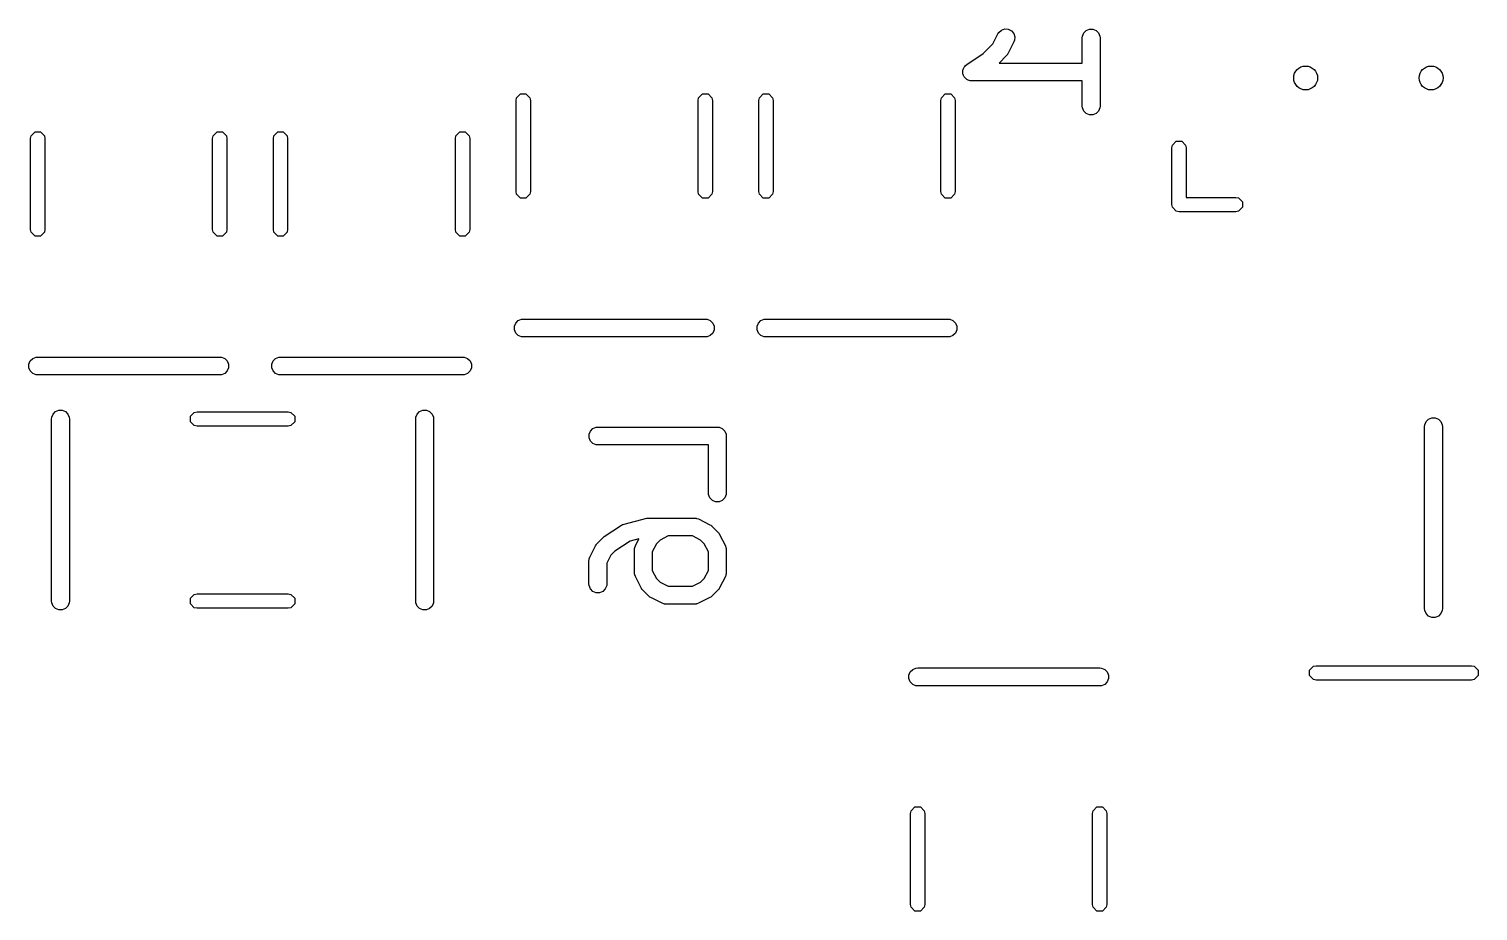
# Model space of a CAD drawing. Extents: x -2.1 to 1.78, y 0.53 to 2.72.
# Drawn here: x -1.4229 to -0.9453, y 1.8853 to 2.1761 of the extents above; entities that cross this region are included whole.
import ezdxf

# ---------------------------------------------------------------- set-up
doc = ezdxf.new("R2010")
doc.units = 0
doc.header["$MEASUREMENT"] = 0
doc.layers.add('BLACK', color=7, linetype='CONTINUOUS')

msp = doc.modelspace()

# ---------------------------------------------------------------- linework, layer by layer
at = {"layer": 'BLACK', "linetype": 'CONTINUOUS'}
for p, q in [((-1.10523, 2.17116), (-1.10356, 2.17448)), ((-1.10356, 2.17448), (-1.10326, 2.17497)), ((-1.10326, 2.17497), (-1.10239, 2.17572)), ((-1.10239, 2.17572), (-1.10129, 2.17609)), ((-1.10129, 2.17609), (-1.10014, 2.17601)), ((-1.10014, 2.17601), (-1.09911, 2.17549)), ((-1.09911, 2.17549), (-1.09836, 2.17462)), ((-1.09836, 2.17462), (-1.09799, 2.17353)), ((-1.09799, 2.17353), (-1.09808, 2.17238)), ((-1.07576, 2.17316), (-1.0757, 2.17373)), ((-1.07576, 2.16486), (-1.07576, 2.17316)), ((-1.0757, 2.17373), (-1.07526, 2.1748)), ((-1.07526, 2.1748), (-1.07444, 2.17561)), ((-1.07444, 2.17561), (-1.07338, 2.17605)), ((-1.07338, 2.17605), (-1.07223, 2.17605)), ((-1.07223, 2.17605), (-1.07116, 2.17561)), ((-1.07116, 2.17561), (-1.07035, 2.1748)), ((-1.07035, 2.1748), (-1.06991, 2.17373)), ((-1.06991, 2.17373), (-1.06985, 2.17316)), ((-1.06985, 2.17316), (-1.06985, 2.15066)), ((-1.10843, 2.16795), (-1.10523, 2.17116)), ((-1.09828, 2.17184), (-1.10016, 2.16809)), ((-1.09808, 2.17238), (-1.09828, 2.17184)), ((-1.11474, 2.16328), (-1.11463, 2.16355)), ((-1.11463, 2.16355), (-1.11442, 2.16376)), ((-1.11442, 2.16376), (-1.11426, 2.164)), ((-1.11426, 2.164), (-1.11381, 2.16436)), ((-1.11381, 2.16437), (-1.10843, 2.16795)), ((-1.11381, 2.16436), (-1.11381, 2.16437)), ((-1.11381, 2.16436), (-1.11381, 2.16436)), ((-1.11381, 2.16436), (-1.11381, 2.16436)), ((-1.10071, 2.16732), (-1.10317, 2.16486)), ((-1.10317, 2.16486), (-1.07576, 2.16486)), ((-1.10052, 2.16755), (-1.10071, 2.16732)), ((-1.10047, 2.1676), (-1.10052, 2.16755)), ((-1.10041, 2.16769), (-1.10047, 2.1676)), ((-1.10034, 2.16777), (-1.10041, 2.16769)), ((-1.10031, 2.16784), (-1.10034, 2.16777)), ((-1.10016, 2.16809), (-1.10031, 2.16784)), ((-1.11513, 2.16191), (-1.11507, 2.1622)), ((-1.11507, 2.16163), (-1.11513, 2.16191)), ((-1.11507, 2.16249), (-1.11496, 2.16276)), ((-1.11507, 2.1622), (-1.11507, 2.16249)), ((-1.11507, 2.16133), (-1.11507, 2.16163)), ((-1.11496, 2.16107), (-1.11507, 2.16133)), ((-1.11496, 2.16276), (-1.1149, 2.16304)), ((-1.1149, 2.16078), (-1.11496, 2.16107)), ((-1.1149, 2.16304), (-1.11474, 2.16328)), ((-1.11474, 2.16054), (-1.1149, 2.16078)), ((-1.11463, 2.16027), (-1.11474, 2.16054)), ((-1.11442, 2.16006), (-1.11463, 2.16027)), ((-1.11426, 2.15982), (-1.11442, 2.16006)), ((-1.11402, 2.15966), (-1.11426, 2.15982)), ((-1.11381, 2.15945), (-1.11402, 2.15966)), ((-1.11355, 2.15934), (-1.11381, 2.15945)), ((-1.11331, 2.15918), (-1.11355, 2.15934)), ((-1.11302, 2.15913), (-1.11331, 2.15918)), ((-1.11275, 2.15901), (-1.11302, 2.15913)), ((-1.11218, 2.15896), (-1.11275, 2.15901)), ((-1.11217, 2.15896), (-1.11218, 2.15896)), ((-1.11218, 2.15896), (-1.11218, 2.15896)), ((-1.07576, 2.15896), (-1.11217, 2.15896)), ((-1.11217, 2.15896), (-1.11217, 2.15896)), ((-1.07576, 2.15066), (-1.07576, 2.15896)), ((-1.26218, 2.1534), (-1.2609, 2.15468)), ((-1.2609, 2.15468), (-1.2591, 2.15468)), ((-1.2591, 2.15468), (-1.25782, 2.1534)), ((-1.20218, 2.1534), (-1.2009, 2.15468)), ((-1.2009, 2.15468), (-1.1991, 2.15468)), ((-1.1991, 2.15468), (-1.19782, 2.1534)), ((-1.18218, 2.1534), (-1.1809, 2.15468)), ((-1.1809, 2.15468), (-1.1791, 2.15468)), ((-1.1791, 2.15468), (-1.17782, 2.1534)), ((-1.12218, 2.1534), (-1.1209, 2.15468)), ((-1.1209, 2.15468), (-1.1191, 2.15468)), ((-1.1191, 2.15468), (-1.11782, 2.1534)), ((-1.26236, 2.1525), (-1.26218, 2.1534)), ((-1.26236, 2.1225), (-1.26236, 2.1525)), ((-1.25782, 2.1534), (-1.25764, 2.1525)), ((-1.25764, 2.1525), (-1.25764, 2.1225)), ((-1.20236, 2.1525), (-1.20218, 2.1534)), ((-1.20236, 2.1225), (-1.20236, 2.1525)), ((-1.19782, 2.1534), (-1.19764, 2.1525)), ((-1.19764, 2.1525), (-1.19764, 2.1225)), ((-1.18236, 2.1525), (-1.18218, 2.1534)), ((-1.18236, 2.1225), (-1.18236, 2.1525)), ((-1.17782, 2.1534), (-1.17764, 2.1525)), ((-1.17764, 2.1525), (-1.17764, 2.1225)), ((-1.12236, 2.1525), (-1.12218, 2.1534)), ((-1.12236, 2.1225), (-1.12236, 2.1525)), ((-1.11782, 2.1534), (-1.11764, 2.1525)), ((-1.11764, 2.1525), (-1.11764, 2.1225)), ((-1.0757, 2.15008), (-1.07576, 2.15066)), ((-1.07526, 2.14902), (-1.0757, 2.15008)), ((-1.06991, 2.15008), (-1.07035, 2.14902)), ((-1.06985, 2.15066), (-1.06991, 2.15008)), ((-1.07444, 2.14821), (-1.07526, 2.14902)), ((-1.07338, 2.14776), (-1.07444, 2.14821)), ((-1.07223, 2.14776), (-1.07338, 2.14776)), ((-1.07116, 2.14821), (-1.07223, 2.14776)), ((-1.07035, 2.14902), (-1.07116, 2.14821)), ((-1.42236, 2.14), (-1.42218, 2.1409)), ((-1.42236, 2.11), (-1.42236, 2.14)), ((-1.42218, 2.1409), (-1.4209, 2.14218)), ((-1.4209, 2.14218), (-1.4191, 2.14218)), ((-1.4191, 2.14218), (-1.41782, 2.1409)), ((-1.41782, 2.1409), (-1.41764, 2.14)), ((-1.41764, 2.14), (-1.41764, 2.11)), ((-1.36236, 2.14), (-1.36218, 2.1409)), ((-1.36236, 2.11), (-1.36236, 2.14)), ((-1.36218, 2.1409), (-1.3609, 2.14218)), ((-1.3609, 2.14218), (-1.3591, 2.14218)), ((-1.3591, 2.14218), (-1.35782, 2.1409)), ((-1.35782, 2.1409), (-1.35764, 2.14)), ((-1.35764, 2.14), (-1.35764, 2.11)), ((-1.34236, 2.14), (-1.34218, 2.1409)), ((-1.34236, 2.11), (-1.34236, 2.14)), ((-1.34218, 2.1409), (-1.3409, 2.14218)), ((-1.3409, 2.14218), (-1.3391, 2.14218)), ((-1.3391, 2.14218), (-1.33782, 2.1409)), ((-1.33782, 2.1409), (-1.33764, 2.14)), ((-1.33764, 2.14), (-1.33764, 2.11)), ((-1.28236, 2.14), (-1.28218, 2.1409)), ((-1.28236, 2.11), (-1.28236, 2.14)), ((-1.28218, 2.1409), (-1.2809, 2.14218)), ((-1.2809, 2.14218), (-1.2791, 2.14218)), ((-1.2791, 2.14218), (-1.27782, 2.1409)), ((-1.27782, 2.1409), (-1.27764, 2.14)), ((-1.27764, 2.14), (-1.27764, 2.11)), ((-1.04622, 2.13691), (-1.04604, 2.13781)), ((-1.04622, 2.11821), (-1.04622, 2.13691)), ((-1.04604, 2.13781), (-1.04476, 2.13909)), ((-1.04476, 2.13909), (-1.04295, 2.13909)), ((-1.04295, 2.13909), (-1.04168, 2.13781)), ((-1.04168, 2.13781), (-1.0415, 2.13691)), ((-1.0415, 2.13691), (-1.0415, 2.12057)), ((-1.26218, 2.1216), (-1.26236, 2.1225)), ((-1.2609, 2.12032), (-1.26218, 2.1216)), ((-1.25782, 2.1216), (-1.2591, 2.12032)), ((-1.25764, 2.1225), (-1.25782, 2.1216)), ((-1.20218, 2.1216), (-1.20236, 2.1225)), ((-1.2009, 2.12032), (-1.20218, 2.1216)), ((-1.19782, 2.1216), (-1.1991, 2.12032)), ((-1.19764, 2.1225), (-1.19782, 2.1216)), ((-1.18218, 2.1216), (-1.18236, 2.1225)), ((-1.1809, 2.12032), (-1.18218, 2.1216)), ((-1.17782, 2.1216), (-1.1791, 2.12032)), ((-1.17764, 2.1225), (-1.17782, 2.1216)), ((-1.12218, 2.1216), (-1.12236, 2.1225)), ((-1.1209, 2.12032), (-1.12218, 2.1216)), ((-1.11782, 2.1216), (-1.1191, 2.12032)), ((-1.11764, 2.1225), (-1.11782, 2.1216)), ((-1.0415, 2.12057), (-1.02516, 2.12057)), ((-1.02516, 2.12057), (-1.02425, 2.12039)), ((-1.2591, 2.12032), (-1.2609, 2.12032)), ((-1.1991, 2.12032), (-1.2009, 2.12032)), ((-1.1791, 2.12032), (-1.1809, 2.12032)), ((-1.1191, 2.12032), (-1.1209, 2.12032)), ((-1.04604, 2.1173), (-1.04622, 2.11821)), ((-1.04476, 2.11603), (-1.04604, 2.1173)), ((-1.04386, 2.11585), (-1.04476, 2.11603)), ((-1.02516, 2.11585), (-1.04386, 2.11585)), ((-1.02425, 2.11603), (-1.02516, 2.11585)), ((-1.02425, 2.12039), (-1.02298, 2.11911)), ((-1.02298, 2.1173), (-1.02425, 2.11603)), ((-1.02298, 2.11911), (-1.02298, 2.1173)), ((-1.42218, 2.1091), (-1.42236, 2.11)), ((-1.4209, 2.10782), (-1.42218, 2.1091)), ((-1.4191, 2.10782), (-1.4209, 2.10782)), ((-1.41782, 2.1091), (-1.4191, 2.10782)), ((-1.41764, 2.11), (-1.41782, 2.1091)), ((-1.36218, 2.1091), (-1.36236, 2.11)), ((-1.3609, 2.10782), (-1.36218, 2.1091)), ((-1.3591, 2.10782), (-1.3609, 2.10782)), ((-1.35782, 2.1091), (-1.3591, 2.10782)), ((-1.35764, 2.11), (-1.35782, 2.1091)), ((-1.34218, 2.1091), (-1.34236, 2.11)), ((-1.3409, 2.10782), (-1.34218, 2.1091)), ((-1.3391, 2.10782), (-1.3409, 2.10782)), ((-1.33782, 2.1091), (-1.3391, 2.10782)), ((-1.33764, 2.11), (-1.33782, 2.1091)), ((-1.28218, 2.1091), (-1.28236, 2.11)), ((-1.2809, 2.10782), (-1.28218, 2.1091)), ((-1.2791, 2.10782), (-1.2809, 2.10782)), ((-1.27782, 2.1091), (-1.2791, 2.10782)), ((-1.27764, 2.11), (-1.27782, 2.1091)), ((-1.2629, 2.07808), (-1.26246, 2.07914)), ((-1.2629, 2.07692), (-1.2629, 2.07808)), ((-1.26246, 2.07914), (-1.26164, 2.07996)), ((-1.26164, 2.07996), (-1.26058, 2.0804)), ((-1.26058, 2.0804), (-1.26, 2.08045)), ((-1.26, 2.08045), (-1.2, 2.08045)), ((-1.2, 2.08045), (-1.19942, 2.0804)), ((-1.19942, 2.0804), (-1.19836, 2.07996)), ((-1.19836, 2.07996), (-1.19754, 2.07914)), ((-1.19754, 2.07914), (-1.1971, 2.07808)), ((-1.1971, 2.07808), (-1.1971, 2.07692)), ((-1.1829, 2.07808), (-1.18246, 2.07914)), ((-1.1829, 2.07692), (-1.1829, 2.07808)), ((-1.18246, 2.07914), (-1.18164, 2.07996)), ((-1.18164, 2.07996), (-1.18058, 2.0804)), ((-1.18058, 2.0804), (-1.18, 2.08045)), ((-1.18, 2.08045), (-1.12, 2.08045)), ((-1.12, 2.08045), (-1.11942, 2.0804)), ((-1.11942, 2.0804), (-1.11836, 2.07996)), ((-1.11836, 2.07996), (-1.11754, 2.07914)), ((-1.11754, 2.07914), (-1.1171, 2.07808)), ((-1.1171, 2.07808), (-1.1171, 2.07692)), ((-1.26246, 2.07586), (-1.2629, 2.07692)), ((-1.26164, 2.07504), (-1.26246, 2.07586)), ((-1.26058, 2.0746), (-1.26164, 2.07504)), ((-1.26, 2.07455), (-1.26058, 2.0746)), ((-1.2, 2.07455), (-1.26, 2.07455)), ((-1.19942, 2.0746), (-1.2, 2.07455)), ((-1.19836, 2.07504), (-1.19942, 2.0746)), ((-1.19754, 2.07586), (-1.19836, 2.07504)), ((-1.1971, 2.07692), (-1.19754, 2.07586)), ((-1.18246, 2.07586), (-1.1829, 2.07692)), ((-1.18164, 2.07504), (-1.18246, 2.07586)), ((-1.18058, 2.0746), (-1.18164, 2.07504)), ((-1.18, 2.07455), (-1.18058, 2.0746)), ((-1.12, 2.07455), (-1.18, 2.07455)), ((-1.11942, 2.0746), (-1.12, 2.07455)), ((-1.11836, 2.07504), (-1.11942, 2.0746)), ((-1.11754, 2.07586), (-1.11836, 2.07504)), ((-1.1171, 2.07692), (-1.11754, 2.07586)), ((-1.42058, 2.0679), (-1.42, 2.06795)), ((-1.42, 2.06795), (-1.36, 2.06795)), ((-1.36, 2.06795), (-1.35942, 2.0679)), ((-1.34058, 2.0679), (-1.34, 2.06795)), ((-1.34, 2.06795), (-1.28, 2.06795)), ((-1.28, 2.06795), (-1.27942, 2.0679)), ((-1.4229, 2.06558), (-1.42246, 2.06664)), ((-1.4229, 2.06442), (-1.4229, 2.06558)), ((-1.42246, 2.06336), (-1.4229, 2.06442)), ((-1.42246, 2.06664), (-1.42164, 2.06746)), ((-1.42164, 2.06254), (-1.42246, 2.06336)), ((-1.42164, 2.06746), (-1.42058, 2.0679)), ((-1.35942, 2.0679), (-1.35836, 2.06746)), ((-1.35836, 2.06746), (-1.35754, 2.06664)), ((-1.35754, 2.06336), (-1.35836, 2.06254)), ((-1.35754, 2.06664), (-1.3571, 2.06558)), ((-1.3571, 2.06442), (-1.35754, 2.06336)), ((-1.3571, 2.06558), (-1.3571, 2.06442)), ((-1.3429, 2.06558), (-1.34246, 2.06664)), ((-1.3429, 2.06442), (-1.3429, 2.06558)), ((-1.34246, 2.06336), (-1.3429, 2.06442)), ((-1.34246, 2.06664), (-1.34164, 2.06746)), ((-1.34164, 2.06254), (-1.34246, 2.06336)), ((-1.34164, 2.06746), (-1.34058, 2.0679)), ((-1.27942, 2.0679), (-1.27836, 2.06746)), ((-1.27836, 2.06746), (-1.27754, 2.06664)), ((-1.27754, 2.06336), (-1.27836, 2.06254)), ((-1.27754, 2.06664), (-1.2771, 2.06558)), ((-1.2771, 2.06442), (-1.27754, 2.06336)), ((-1.2771, 2.06558), (-1.2771, 2.06442)), ((-1.42058, 2.0621), (-1.42164, 2.06254)), ((-1.42, 2.06205), (-1.42058, 2.0621)), ((-1.36, 2.06205), (-1.42, 2.06205)), ((-1.35942, 2.0621), (-1.36, 2.06205)), ((-1.35836, 2.06254), (-1.35942, 2.0621)), ((-1.34058, 2.0621), (-1.34164, 2.06254)), ((-1.34, 2.06205), (-1.34058, 2.0621)), ((-1.28, 2.06205), (-1.34, 2.06205)), ((-1.27942, 2.0621), (-1.28, 2.06205)), ((-1.27836, 2.06254), (-1.27942, 2.0621)), ((-1.4154, 2.04808), (-1.41496, 2.04914)), ((-1.41496, 2.04914), (-1.41414, 2.04996)), ((-1.41414, 2.04996), (-1.41308, 2.0504)), ((-1.41308, 2.0504), (-1.41192, 2.0504)), ((-1.41192, 2.0504), (-1.41086, 2.04996)), ((-1.41086, 2.04996), (-1.41004, 2.04914)), ((-1.41004, 2.04914), (-1.4096, 2.04808)), ((-1.36968, 2.0484), (-1.3684, 2.04968)), ((-1.3684, 2.04968), (-1.3675, 2.04986)), ((-1.3675, 2.04986), (-1.3375, 2.04986)), ((-1.3375, 2.04986), (-1.3366, 2.04968)), ((-1.3366, 2.04968), (-1.33532, 2.0484)), ((-1.2954, 2.04808), (-1.29496, 2.04914)), ((-1.29496, 2.04914), (-1.29414, 2.04996)), ((-1.29414, 2.04996), (-1.29308, 2.0504)), ((-1.29308, 2.0504), (-1.29192, 2.0504)), ((-1.29192, 2.0504), (-1.29086, 2.04996)), ((-1.29086, 2.04996), (-1.29004, 2.04914)), ((-1.29004, 2.04914), (-1.2896, 2.04808)), ((-1.41545, 2.0475), (-1.4154, 2.04808)), ((-1.41545, 1.9875), (-1.41545, 2.0475)), ((-1.4096, 2.04808), (-1.40955, 2.0475)), ((-1.40955, 2.0475), (-1.40955, 1.9875)), ((-1.36968, 2.0466), (-1.36968, 2.0484)), ((-1.3684, 2.04532), (-1.36968, 2.0466)), ((-1.3675, 2.04514), (-1.3684, 2.04532)), ((-1.3375, 2.04514), (-1.3675, 2.04514)), ((-1.3366, 2.04532), (-1.3375, 2.04514)), ((-1.33532, 2.0466), (-1.3366, 2.04532)), ((-1.33532, 2.0484), (-1.33532, 2.0466)), ((-1.29545, 2.0475), (-1.2954, 2.04808)), ((-1.29545, 1.9875), (-1.29545, 2.0475)), ((-1.2896, 2.04808), (-1.28955, 2.0475)), ((-1.28955, 2.0475), (-1.28955, 1.9875)), ((-1.23786, 2.04354), (-1.23704, 2.04436)), ((-1.23704, 2.04436), (-1.23598, 2.0448)), ((-1.23598, 2.0448), (-1.2354, 2.04486)), ((-1.2354, 2.04486), (-1.19603, 2.04486)), ((-1.19603, 2.04486), (-1.19545, 2.0448)), ((-1.19545, 2.0448), (-1.19439, 2.04436)), ((-1.19439, 2.04436), (-1.19358, 2.04354)), ((-0.96295, 2.045), (-0.9629, 2.04558)), ((-0.96295, 1.985), (-0.96295, 2.045)), ((-0.9629, 2.04558), (-0.96246, 2.04664)), ((-0.96246, 2.04664), (-0.96164, 2.04746)), ((-0.96164, 2.04746), (-0.96058, 2.0479)), ((-0.96058, 2.0479), (-0.95942, 2.0479)), ((-0.95942, 2.0479), (-0.95836, 2.04746)), ((-0.95836, 2.04746), (-0.95754, 2.04664)), ((-0.95754, 2.04664), (-0.9571, 2.04558)), ((-0.9571, 2.04558), (-0.95705, 2.045)), ((-0.95705, 2.045), (-0.95705, 1.985)), ((-1.2383, 2.04248), (-1.23786, 2.04354)), ((-1.2383, 2.04133), (-1.2383, 2.04248)), ((-1.23786, 2.04026), (-1.2383, 2.04133)), ((-1.23704, 2.03945), (-1.23786, 2.04026)), ((-1.23598, 2.03901), (-1.23704, 2.03945)), ((-1.19358, 2.04354), (-1.19313, 2.04248)), ((-1.19313, 2.04248), (-1.19308, 2.0419)), ((-1.19308, 2.0419), (-1.19308, 2.02316)), ((-1.2354, 2.03895), (-1.23598, 2.03901)), ((-1.19898, 2.03895), (-1.2354, 2.03895)), ((-1.19898, 2.02316), (-1.19898, 2.03895)), ((-1.19893, 2.02258), (-1.19898, 2.02316)), ((-1.19849, 2.02152), (-1.19893, 2.02258)), ((-1.19767, 2.0207), (-1.19849, 2.02152)), ((-1.19661, 2.02026), (-1.19767, 2.0207)), ((-1.19545, 2.02026), (-1.19661, 2.02026)), ((-1.19439, 2.0207), (-1.19545, 2.02026)), ((-1.19358, 2.02152), (-1.19439, 2.0207)), ((-1.19313, 2.02258), (-1.19358, 2.02152)), ((-1.19308, 2.02316), (-1.19313, 2.02258)), ((-1.23329, 2.00874), (-1.22766, 2.01249)), ((-1.22766, 2.01249), (-1.22735, 2.01266)), ((-1.22735, 2.01266), (-1.22729, 2.0127)), ((-1.22729, 2.0127), (-1.22722, 2.01273)), ((-1.22722, 2.01273), (-1.22715, 2.01276)), ((-1.22715, 2.01276), (-1.22708, 2.01278)), ((-1.22708, 2.01278), (-1.22674, 2.0129)), ((-1.22674, 2.0129), (-1.21924, 2.01477)), ((-1.21924, 2.01477), (-1.21914, 2.01479)), ((-1.21914, 2.01479), (-1.2191, 2.0148)), ((-1.2191, 2.0148), (-1.21889, 2.01482)), ((-1.21889, 2.01482), (-1.21867, 2.01486)), ((-1.21867, 2.01486), (-1.21863, 2.01485)), ((-1.21863, 2.01485), (-1.21853, 2.01486)), ((-1.21853, 2.01486), (-1.20353, 2.01486)), ((-1.20353, 2.01486), (-1.20295, 2.0148)), ((-1.20295, 2.0148), (-1.20286, 2.01476)), ((-1.20286, 2.01476), (-1.20275, 2.01476)), ((-1.20275, 2.01476), (-1.20221, 2.01455)), ((-1.20221, 2.01455), (-1.19846, 2.01267)), ((-1.19846, 2.01267), (-1.19821, 2.01252)), ((-1.19821, 2.01252), (-1.19814, 2.01249)), ((-1.19814, 2.01249), (-1.19806, 2.01242)), ((-1.19806, 2.01242), (-1.19797, 2.01237)), ((-1.19797, 2.01237), (-1.19792, 2.01231)), ((-1.19792, 2.01231), (-1.19769, 2.01212)), ((-1.19769, 2.01212), (-1.19582, 2.01025)), ((-1.23617, 2.00573), (-1.23601, 2.00598)), ((-1.23601, 2.00598), (-1.23598, 2.00605)), ((-1.23598, 2.00605), (-1.23591, 2.00613)), ((-1.23591, 2.00613), (-1.23586, 2.00622)), ((-1.23586, 2.00622), (-1.2358, 2.00627)), ((-1.2358, 2.00627), (-1.23561, 2.0065)), ((-1.23561, 2.0065), (-1.23374, 2.00837)), ((-1.23374, 2.00837), (-1.23351, 2.00856)), ((-1.23374, 2.00837), (-1.23374, 2.00837)), ((-1.23374, 2.00837), (-1.23374, 2.00837)), ((-1.23351, 2.00856), (-1.23329, 2.00874)), ((-1.23329, 2.00874), (-1.23329, 2.00874)), ((-1.23329, 2.00874), (-1.23329, 2.00874)), ((-1.22481, 2.00729), (-1.22977, 2.00399)), ((-1.2219, 2.00802), (-1.22481, 2.00729)), ((-1.22304, 2.00573), (-1.2219, 2.00802)), ((-1.2161, 2.00641), (-1.21745, 2.00371)), ((-1.2149, 2.00761), (-1.2161, 2.00641)), ((-1.21221, 2.00895), (-1.2149, 2.00761)), ((-1.20423, 2.00895), (-1.21221, 2.00895)), ((-1.20153, 2.00761), (-1.20423, 2.00895)), ((-1.20033, 2.00641), (-1.20153, 2.00761)), ((-1.19898, 2.00371), (-1.20033, 2.00641)), ((-1.19582, 2.01025), (-1.19563, 2.01002)), ((-1.19563, 2.01002), (-1.19557, 2.00997)), ((-1.19557, 2.00997), (-1.19552, 2.00988)), ((-1.19552, 2.00988), (-1.19545, 2.0098)), ((-1.19545, 2.0098), (-1.19542, 2.00973)), ((-1.19542, 2.00973), (-1.19526, 2.00948)), ((-1.19526, 2.00948), (-1.19339, 2.00573)), ((-1.23835, 2.00066), (-1.2383, 2.00124)), ((-1.2383, 2.00124), (-1.23826, 2.00133)), ((-1.23826, 2.00133), (-1.23825, 2.00144)), ((-1.23825, 2.00144), (-1.23804, 2.00198)), ((-1.23804, 2.00198), (-1.23617, 2.00573)), ((-1.2311, 2.00266), (-1.23245, 1.99996)), ((-1.22977, 2.00399), (-1.2311, 2.00266)), ((-1.22336, 2.00441), (-1.2233, 2.00498)), ((-1.22336, 1.99691), (-1.22336, 2.00441)), ((-1.2233, 2.00498), (-1.22326, 2.00508)), ((-1.22326, 2.00508), (-1.22325, 2.00519)), ((-1.22325, 2.00519), (-1.22304, 2.00573)), ((-1.21745, 2.00371), (-1.21745, 1.99761)), ((-1.19898, 1.99761), (-1.19898, 2.00371)), ((-1.19339, 2.00573), (-1.19318, 2.00519)), ((-1.19318, 2.00519), (-1.19318, 2.00508)), ((-1.19318, 2.00508), (-1.19313, 2.00498)), ((-1.19313, 2.00498), (-1.19308, 2.00441)), ((-1.19308, 2.00441), (-1.19308, 1.99691)), ((-1.23835, 1.99316), (-1.23835, 2.00066)), ((-1.23245, 1.99996), (-1.23245, 1.99316)), ((-1.2233, 1.99633), (-1.22336, 1.99691)), ((-1.22326, 1.99624), (-1.2233, 1.99633)), ((-1.21745, 1.99761), (-1.2161, 1.99491)), ((-1.20033, 1.99491), (-1.19898, 1.99761)), ((-1.19313, 1.99633), (-1.19318, 1.99624)), ((-1.19308, 1.99691), (-1.19313, 1.99633)), ((-1.2383, 1.99258), (-1.23835, 1.99316)), ((-1.23786, 1.99152), (-1.2383, 1.99258)), ((-1.23704, 1.9907), (-1.23786, 1.99152)), ((-1.23295, 1.99152), (-1.23376, 1.9907)), ((-1.2325, 1.99258), (-1.23295, 1.99152)), ((-1.23245, 1.99316), (-1.2325, 1.99258)), ((-1.22325, 1.99613), (-1.22326, 1.99624)), ((-1.22304, 1.99559), (-1.22325, 1.99613)), ((-1.22117, 1.99184), (-1.22304, 1.99559)), ((-1.22101, 1.99159), (-1.22117, 1.99184)), ((-1.22098, 1.99152), (-1.22101, 1.99159)), ((-1.22092, 1.99144), (-1.22098, 1.99152)), ((-1.2161, 1.99491), (-1.2149, 1.99371)), ((-1.2149, 1.99371), (-1.21221, 1.99236)), ((-1.21221, 1.99236), (-1.20423, 1.99236)), ((-1.20423, 1.99236), (-1.20153, 1.99371)), ((-1.20153, 1.99371), (-1.20033, 1.99491)), ((-1.19545, 1.99152), (-1.19552, 1.99144)), ((-1.19542, 1.99159), (-1.19545, 1.99152)), ((-1.19526, 1.99184), (-1.19542, 1.99159)), ((-1.19339, 1.99559), (-1.19526, 1.99184)), ((-1.19318, 1.99613), (-1.19339, 1.99559)), ((-1.19318, 1.99624), (-1.19318, 1.99613)), ((-1.4154, 1.98692), (-1.41545, 1.9875)), ((-1.41496, 1.98586), (-1.4154, 1.98692)), ((-1.4096, 1.98692), (-1.41004, 1.98586)), ((-1.40955, 1.9875), (-1.4096, 1.98692)), ((-1.36968, 1.9884), (-1.3684, 1.98968)), ((-1.36968, 1.9866), (-1.36968, 1.9884)), ((-1.3684, 1.98968), (-1.3675, 1.98986)), ((-1.3675, 1.98986), (-1.3375, 1.98986)), ((-1.3375, 1.98986), (-1.3366, 1.98968)), ((-1.3366, 1.98968), (-1.33532, 1.9884)), ((-1.33532, 1.9884), (-1.33532, 1.9866)), ((-1.2954, 1.98692), (-1.29545, 1.9875)), ((-1.29496, 1.98586), (-1.2954, 1.98692)), ((-1.2896, 1.98692), (-1.29004, 1.98586)), ((-1.28955, 1.9875), (-1.2896, 1.98692)), ((-1.23598, 1.99026), (-1.23704, 1.9907)), ((-1.23482, 1.99026), (-1.23598, 1.99026)), ((-1.23376, 1.9907), (-1.23482, 1.99026)), ((-1.22086, 1.99135), (-1.22092, 1.99144)), ((-1.2208, 1.9913), (-1.22086, 1.99135)), ((-1.22062, 1.99107), (-1.2208, 1.9913)), ((-1.21874, 1.9892), (-1.22062, 1.99107)), ((-1.21851, 1.98901), (-1.21874, 1.9892)), ((-1.21846, 1.98895), (-1.21851, 1.98901)), ((-1.21837, 1.9889), (-1.21846, 1.98895)), ((-1.21829, 1.98883), (-1.21837, 1.9889)), ((-1.21822, 1.9888), (-1.21829, 1.98883)), ((-1.21797, 1.98864), (-1.21822, 1.9888)), ((-1.21422, 1.98677), (-1.21797, 1.98864)), ((-1.21368, 1.98656), (-1.21422, 1.98677)), ((-1.20221, 1.98677), (-1.20275, 1.98656)), ((-1.19846, 1.98864), (-1.20221, 1.98677)), ((-1.19821, 1.9888), (-1.19846, 1.98864)), ((-1.19814, 1.98883), (-1.19821, 1.9888)), ((-1.19806, 1.9889), (-1.19814, 1.98883)), ((-1.19797, 1.98895), (-1.19806, 1.9889)), ((-1.19792, 1.98901), (-1.19797, 1.98895)), ((-1.19769, 1.9892), (-1.19792, 1.98901)), ((-1.19582, 1.99107), (-1.19769, 1.9892)), ((-1.19563, 1.9913), (-1.19582, 1.99107)), ((-1.19557, 1.99135), (-1.19563, 1.9913)), ((-1.19552, 1.99144), (-1.19557, 1.99135)), ((-1.41414, 1.98504), (-1.41496, 1.98586)), ((-1.41308, 1.9846), (-1.41414, 1.98504)), ((-1.41192, 1.9846), (-1.41308, 1.9846)), ((-1.41086, 1.98504), (-1.41192, 1.9846)), ((-1.41004, 1.98586), (-1.41086, 1.98504)), ((-1.3684, 1.98532), (-1.36968, 1.9866)), ((-1.3675, 1.98514), (-1.3684, 1.98532)), ((-1.3375, 1.98514), (-1.3675, 1.98514)), ((-1.3366, 1.98532), (-1.3375, 1.98514)), ((-1.33532, 1.9866), (-1.3366, 1.98532)), ((-1.29414, 1.98504), (-1.29496, 1.98586)), ((-1.29308, 1.9846), (-1.29414, 1.98504)), ((-1.29192, 1.9846), (-1.29308, 1.9846)), ((-1.29086, 1.98504), (-1.29192, 1.9846)), ((-1.29004, 1.98586), (-1.29086, 1.98504)), ((-1.21358, 1.98655), (-1.21368, 1.98656)), ((-1.21348, 1.98651), (-1.21358, 1.98655)), ((-1.2129, 1.98646), (-1.21348, 1.98651)), ((-1.20353, 1.98646), (-1.2129, 1.98646)), ((-1.20295, 1.98651), (-1.20353, 1.98646)), ((-1.20286, 1.98655), (-1.20295, 1.98651)), ((-1.20275, 1.98656), (-1.20286, 1.98655)), ((-0.9629, 1.98442), (-0.96295, 1.985)), ((-0.96246, 1.98336), (-0.9629, 1.98442)), ((-0.96164, 1.98254), (-0.96246, 1.98336)), ((-0.96058, 1.9821), (-0.96164, 1.98254)), ((-0.95942, 1.9821), (-0.96058, 1.9821)), ((-0.95836, 1.98254), (-0.95942, 1.9821)), ((-0.95754, 1.98336), (-0.95836, 1.98254)), ((-0.9571, 1.98442), (-0.95754, 1.98336)), ((-0.95705, 1.985), (-0.9571, 1.98442)), ((-1.1329, 1.96308), (-1.13246, 1.96414)), ((-1.1329, 1.96192), (-1.1329, 1.96308)), ((-1.13246, 1.96414), (-1.13164, 1.96496)), ((-1.13164, 1.96496), (-1.13058, 1.9654)), ((-1.13058, 1.9654), (-1.13, 1.96545)), ((-1.13, 1.96545), (-1.07, 1.96545)), ((-1.07, 1.96545), (-1.06942, 1.9654)), ((-1.06942, 1.9654), (-1.06836, 1.96496)), ((-1.06836, 1.96496), (-1.06754, 1.96414)), ((-1.06754, 1.96414), (-1.0671, 1.96308)), ((-1.0671, 1.96308), (-1.0671, 1.96192)), ((-1.00086, 1.96472), (-0.99959, 1.966)), ((-1.00086, 1.96291), (-1.00086, 1.96472)), ((-0.99959, 1.96164), (-1.00086, 1.96291)), ((-0.99959, 1.966), (-0.99868, 1.96618)), ((-0.99868, 1.96618), (-0.97309, 1.96618)), ((-0.97309, 1.96618), (-0.9475, 1.96618)), ((-0.9475, 1.96618), (-0.9466, 1.966)), ((-0.9466, 1.966), (-0.94532, 1.96472)), ((-0.94532, 1.96291), (-0.9466, 1.96164)), ((-0.94532, 1.96472), (-0.94532, 1.96291)), ((-1.13246, 1.96086), (-1.1329, 1.96192)), ((-1.13164, 1.96004), (-1.13246, 1.96086)), ((-1.13058, 1.9596), (-1.13164, 1.96004)), ((-1.13, 1.95955), (-1.13058, 1.9596)), ((-1.07, 1.95955), (-1.13, 1.95955)), ((-1.06942, 1.9596), (-1.07, 1.95955)), ((-1.06836, 1.96004), (-1.06942, 1.9596)), ((-1.06754, 1.96086), (-1.06836, 1.96004)), ((-1.0671, 1.96192), (-1.06754, 1.96086)), ((-0.99868, 1.96146), (-0.99959, 1.96164)), ((-0.97309, 1.96146), (-0.99868, 1.96146)), ((-0.9475, 1.96146), (-0.97309, 1.96146)), ((-0.9466, 1.96164), (-0.9475, 1.96146)), ((-1.13236, 1.9175), (-1.13218, 1.9184)), ((-1.13236, 1.8875), (-1.13236, 1.9175)), ((-1.13218, 1.9184), (-1.1309, 1.91968)), ((-1.1309, 1.91968), (-1.1291, 1.91968)), ((-1.1291, 1.91968), (-1.12782, 1.9184)), ((-1.12782, 1.9184), (-1.12764, 1.9175)), ((-1.12764, 1.9175), (-1.12764, 1.8875)), ((-1.07236, 1.9175), (-1.07218, 1.9184)), ((-1.07236, 1.8875), (-1.07236, 1.9175)), ((-1.07218, 1.9184), (-1.0709, 1.91968)), ((-1.0709, 1.91968), (-1.0691, 1.91968)), ((-1.0691, 1.91968), (-1.06782, 1.9184)), ((-1.06782, 1.9184), (-1.06764, 1.9175)), ((-1.06764, 1.9175), (-1.06764, 1.8875)), ((-1.13218, 1.8866), (-1.13236, 1.8875)), ((-1.1309, 1.88532), (-1.13218, 1.8866)), ((-1.12782, 1.8866), (-1.1291, 1.88532)), ((-1.12764, 1.8875), (-1.12782, 1.8866)), ((-1.07218, 1.8866), (-1.07236, 1.8875)), ((-1.0709, 1.88532), (-1.07218, 1.8866)), ((-1.06782, 1.8866), (-1.0691, 1.88532)), ((-1.06764, 1.8875), (-1.06782, 1.8866)), ((-1.1291, 1.88532), (-1.1309, 1.88532)), ((-1.0691, 1.88532), (-1.0709, 1.88532))]:
    msp.add_line(p, q, dxfattribs=at)
at = {"layer": 'BLACK'}
for centre in [(-1.00213, 2.15994), (-0.96079, 2.15994)]:
    msp.add_circle(centre, 0.00394, dxfattribs=at)

doc.saveas('drawing.dxf')
